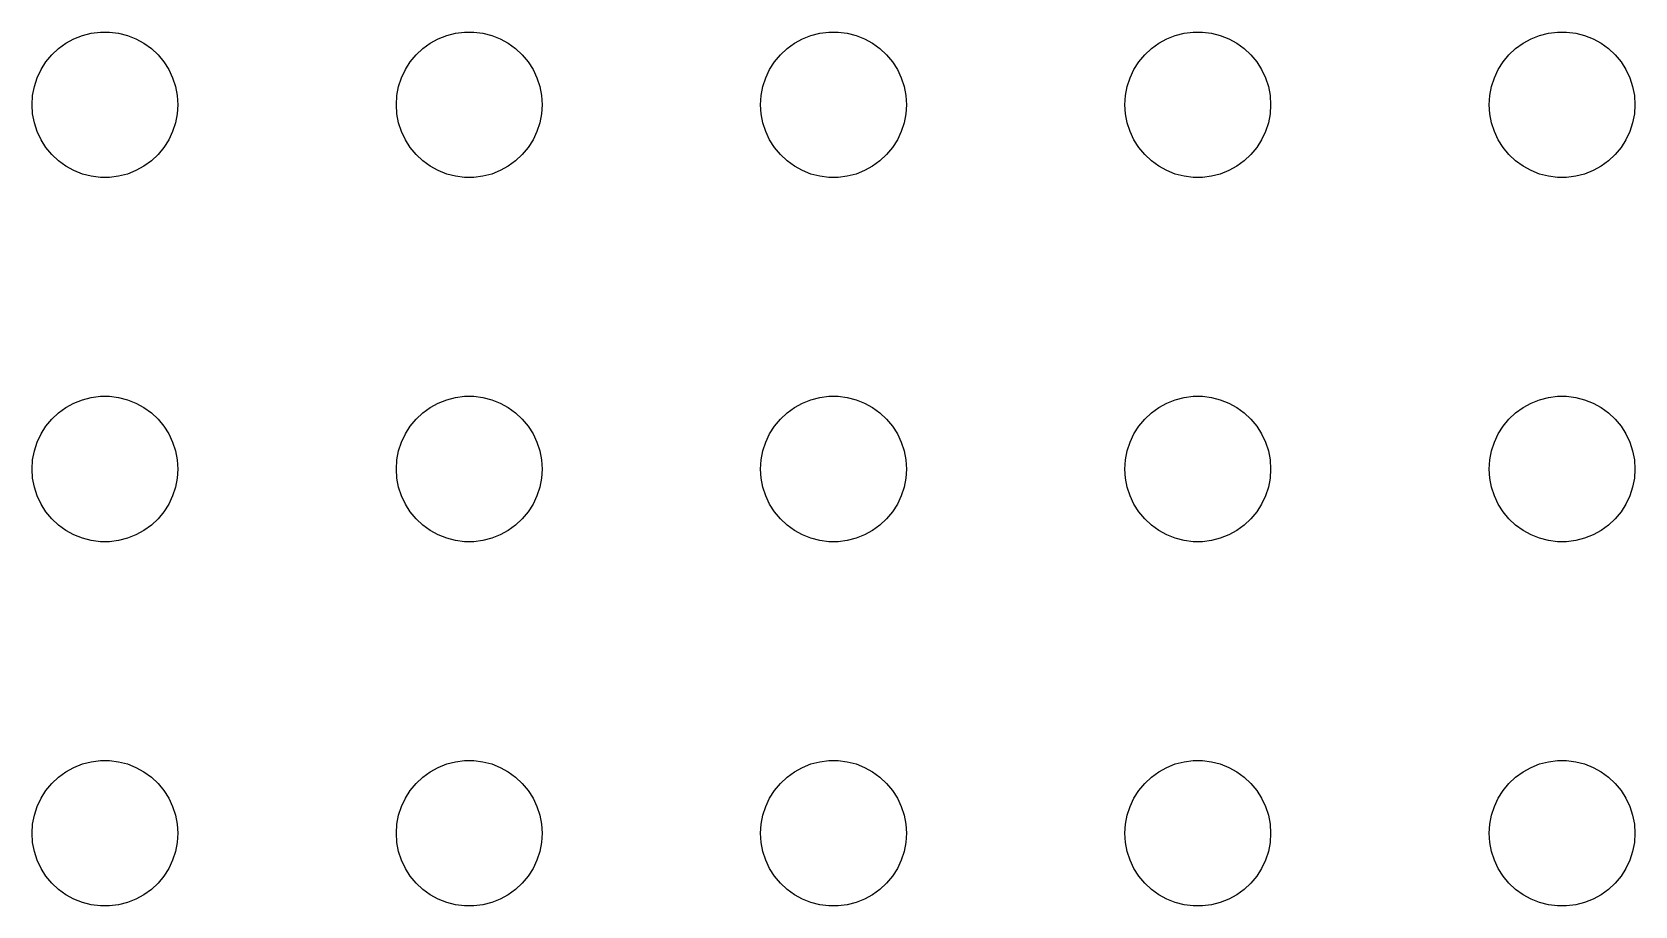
# Model space of a CAD drawing. Header units: metres. Extents: x -134 to 134, y 518 to 1078.
# Drawn here: x 66 to 99, y 660 to 678 of the extents above; entities that cross this region are included whole.
import ezdxf

# ---------------------------------------------------------------- set-up
doc = ezdxf.new("R2010")
doc.units = ezdxf.units.M

msp = doc.modelspace()

# ---------------------------------------------------------------- linework, layer by layer
for p, q in [((66.6963, 677.766), (66.8613, 677.857)), ((66.8613, 677.857), (67.0365, 677.927)), ((67.0365, 677.927), (67.2189, 677.973)), ((67.2189, 677.973), (67.4058, 677.997)), ((67.4058, 677.997), (67.5942, 677.997)), ((67.5942, 677.997), (67.7811, 677.973)), ((67.7811, 677.973), (67.9635, 677.927)), ((67.9635, 677.927), (68.1387, 677.857)), ((68.1387, 677.857), (68.3037, 677.766)), ((74.1963, 677.766), (74.3613, 677.857)), ((74.3613, 677.857), (74.5365, 677.927)), ((74.5365, 677.927), (74.7189, 677.973)), ((74.7189, 677.973), (74.9058, 677.997)), ((74.9058, 677.997), (75.0942, 677.997)), ((75.0942, 677.997), (75.2811, 677.973)), ((75.2811, 677.973), (75.4635, 677.927)), ((75.4635, 677.927), (75.6387, 677.857)), ((75.6387, 677.857), (75.8037, 677.766)), ((81.6963, 677.766), (81.8613, 677.857)), ((81.8613, 677.857), (82.0365, 677.927)), ((82.0365, 677.927), (82.2189, 677.973)), ((82.2189, 677.973), (82.4058, 677.997)), ((82.4058, 677.997), (82.5942, 677.997)), ((82.5942, 677.997), (82.7811, 677.973)), ((82.7811, 677.973), (82.9635, 677.927)), ((82.9635, 677.927), (83.1387, 677.857)), ((83.1387, 677.857), (83.3037, 677.766)), ((89.1963, 677.766), (89.3613, 677.857)), ((89.3613, 677.857), (89.5365, 677.927)), ((89.5365, 677.927), (89.7189, 677.973)), ((89.7189, 677.973), (89.9058, 677.997)), ((89.9058, 677.997), (90.0942, 677.997)), ((90.0942, 677.997), (90.2811, 677.973)), ((90.2811, 677.973), (90.4635, 677.927)), ((90.4635, 677.927), (90.6387, 677.857)), ((90.6387, 677.857), (90.8037, 677.766)), ((96.6963, 677.766), (96.8613, 677.857)), ((96.8613, 677.857), (97.0365, 677.927)), ((97.0365, 677.927), (97.2189, 677.973)), ((97.2189, 677.973), (97.4058, 677.997)), ((97.4058, 677.997), (97.5942, 677.997)), ((97.5942, 677.997), (97.7811, 677.973)), ((97.7811, 677.973), (97.9635, 677.927)), ((97.9635, 677.927), (98.1387, 677.857)), ((98.1387, 677.857), (98.3037, 677.766)), ((66.2865, 677.382), (66.4065, 677.527)), ((66.4065, 677.527), (66.5439, 677.656)), ((66.5439, 677.656), (66.6963, 677.766)), ((68.3037, 677.766), (68.4561, 677.656)), ((68.4561, 677.656), (68.5934, 677.527)), ((68.5934, 677.527), (68.7135, 677.382)), ((73.7865, 677.382), (73.9065, 677.527)), ((73.9065, 677.527), (74.0439, 677.656)), ((74.0439, 677.656), (74.1963, 677.766)), ((75.8037, 677.766), (75.9561, 677.656)), ((75.9561, 677.656), (76.0934, 677.527)), ((76.0934, 677.527), (76.2135, 677.382)), ((81.2865, 677.382), (81.4065, 677.527)), ((81.4065, 677.527), (81.5439, 677.656)), ((81.5439, 677.656), (81.6963, 677.766)), ((83.3037, 677.766), (83.4561, 677.656)), ((83.4561, 677.656), (83.5934, 677.527)), ((83.5934, 677.527), (83.7135, 677.382)), ((88.7865, 677.382), (88.9065, 677.527)), ((88.9065, 677.527), (89.0439, 677.656)), ((89.0439, 677.656), (89.1963, 677.766)), ((90.8037, 677.766), (90.9561, 677.656)), ((90.9561, 677.656), (91.0934, 677.527)), ((91.0934, 677.527), (91.2135, 677.382)), ((96.2865, 677.382), (96.4065, 677.527)), ((96.4065, 677.527), (96.5439, 677.656)), ((96.5439, 677.656), (96.6963, 677.766)), ((98.3037, 677.766), (98.4561, 677.656)), ((98.4561, 677.656), (98.5934, 677.527)), ((98.5934, 677.527), (98.7135, 677.382)), ((66.1053, 677.052), (66.1855, 677.223)), ((66.1855, 677.223), (66.2865, 677.382)), ((68.7135, 677.382), (68.8145, 677.223)), ((68.8145, 677.223), (68.8947, 677.052)), ((73.6053, 677.052), (73.6855, 677.223)), ((73.6855, 677.223), (73.7865, 677.382)), ((76.2135, 677.382), (76.3145, 677.223)), ((76.3145, 677.223), (76.3947, 677.052)), ((81.1053, 677.052), (81.1855, 677.223)), ((81.1855, 677.223), (81.2865, 677.382)), ((83.7135, 677.382), (83.8145, 677.223)), ((83.8145, 677.223), (83.8947, 677.052)), ((88.6053, 677.052), (88.6855, 677.223)), ((88.6855, 677.223), (88.7865, 677.382)), ((91.2135, 677.382), (91.3145, 677.223)), ((91.3145, 677.223), (91.3947, 677.052)), ((96.1053, 677.052), (96.1855, 677.223)), ((96.1855, 677.223), (96.2865, 677.382)), ((98.7135, 677.382), (98.8145, 677.223)), ((98.8145, 677.223), (98.8947, 677.052)), ((66.0118, 676.688), (66.0471, 676.873)), ((66.0471, 676.873), (66.1053, 677.052)), ((68.8947, 677.052), (68.9529, 676.873)), ((68.9529, 676.873), (68.9882, 676.688)), ((73.5118, 676.688), (73.5471, 676.873)), ((73.5471, 676.873), (73.6053, 677.052)), ((76.3947, 677.052), (76.4529, 676.873)), ((76.4529, 676.873), (76.4882, 676.688)), ((81.0118, 676.688), (81.0471, 676.873)), ((81.0471, 676.873), (81.1053, 677.052)), ((83.8947, 677.052), (83.9529, 676.873)), ((83.9529, 676.873), (83.9882, 676.688)), ((88.5118, 676.688), (88.5471, 676.873)), ((88.5471, 676.873), (88.6053, 677.052)), ((91.3947, 677.052), (91.4529, 676.873)), ((91.4529, 676.873), (91.4882, 676.688)), ((96.0118, 676.688), (96.0471, 676.873)), ((96.0471, 676.873), (96.1053, 677.052)), ((98.8947, 677.052), (98.9529, 676.873)), ((98.9529, 676.873), (98.9882, 676.688)), ((66, 676.5), (66.0118, 676.688)), ((66.0118, 676.312), (66, 676.5)), ((68.9882, 676.688), (69, 676.5)), ((69, 676.5), (68.9882, 676.312)), ((73.5, 676.5), (73.5118, 676.688)), ((73.5118, 676.312), (73.5, 676.5)), ((76.4882, 676.688), (76.5, 676.5)), ((76.5, 676.5), (76.4882, 676.312)), ((81, 676.5), (81.0118, 676.688)), ((81.0118, 676.312), (81, 676.5)), ((83.9882, 676.688), (84, 676.5)), ((84, 676.5), (83.9882, 676.312)), ((88.5, 676.5), (88.5118, 676.688)), ((88.5118, 676.312), (88.5, 676.5)), ((91.4882, 676.688), (91.5, 676.5)), ((91.5, 676.5), (91.4882, 676.312)), ((96, 676.5), (96.0118, 676.688)), ((96.0118, 676.312), (96, 676.5)), ((98.9882, 676.688), (99, 676.5)), ((99, 676.5), (98.9882, 676.312)), ((66.0471, 676.127), (66.0118, 676.312)), ((68.9882, 676.312), (68.9529, 676.127)), ((73.5471, 676.127), (73.5118, 676.312)), ((76.4882, 676.312), (76.4529, 676.127)), ((81.0471, 676.127), (81.0118, 676.312)), ((83.9882, 676.312), (83.9529, 676.127)), ((88.5471, 676.127), (88.5118, 676.312)), ((91.4882, 676.312), (91.4529, 676.127)), ((96.0471, 676.127), (96.0118, 676.312)), ((98.9882, 676.312), (98.9529, 676.127)), ((66.1053, 675.948), (66.0471, 676.127)), ((66.1855, 675.777), (66.1053, 675.948)), ((68.8947, 675.948), (68.8145, 675.777)), ((68.9529, 676.127), (68.8947, 675.948)), ((73.6053, 675.948), (73.5471, 676.127)), ((73.6855, 675.777), (73.6053, 675.948)), ((76.3947, 675.948), (76.3145, 675.777)), ((76.4529, 676.127), (76.3947, 675.948)), ((81.1053, 675.948), (81.0471, 676.127)), ((81.1855, 675.777), (81.1053, 675.948)), ((83.8947, 675.948), (83.8145, 675.777)), ((83.9529, 676.127), (83.8947, 675.948)), ((88.6053, 675.948), (88.5471, 676.127)), ((88.6855, 675.777), (88.6053, 675.948)), ((91.3947, 675.948), (91.3145, 675.777)), ((91.4529, 676.127), (91.3947, 675.948)), ((96.1053, 675.948), (96.0471, 676.127)), ((96.1855, 675.777), (96.1053, 675.948)), ((98.8947, 675.948), (98.8145, 675.777)), ((98.9529, 676.127), (98.8947, 675.948)), ((66.2865, 675.618), (66.1855, 675.777)), ((66.4065, 675.473), (66.2865, 675.618)), ((68.7135, 675.618), (68.5934, 675.473)), ((68.8145, 675.777), (68.7135, 675.618)), ((73.7865, 675.618), (73.6855, 675.777)), ((73.9065, 675.473), (73.7865, 675.618)), ((76.2135, 675.618), (76.0934, 675.473)), ((76.3145, 675.777), (76.2135, 675.618)), ((81.2865, 675.618), (81.1855, 675.777)), ((81.4065, 675.473), (81.2865, 675.618)), ((83.7135, 675.618), (83.5934, 675.473)), ((83.8145, 675.777), (83.7135, 675.618)), ((88.7865, 675.618), (88.6855, 675.777)), ((88.9065, 675.473), (88.7865, 675.618)), ((91.2135, 675.618), (91.0934, 675.473)), ((91.3145, 675.777), (91.2135, 675.618)), ((96.2865, 675.618), (96.1855, 675.777)), ((96.4065, 675.473), (96.2865, 675.618)), ((98.7135, 675.618), (98.5934, 675.473)), ((98.8145, 675.777), (98.7135, 675.618)), ((66.5439, 675.344), (66.4065, 675.473)), ((66.6963, 675.234), (66.5439, 675.344)), ((66.8613, 675.143), (66.6963, 675.234)), ((68.3037, 675.234), (68.1387, 675.143)), ((68.4561, 675.344), (68.3037, 675.234)), ((68.5934, 675.473), (68.4561, 675.344)), ((74.0439, 675.344), (73.9065, 675.473)), ((74.1963, 675.234), (74.0439, 675.344)), ((74.3613, 675.143), (74.1963, 675.234)), ((75.8037, 675.234), (75.6387, 675.143)), ((75.9561, 675.344), (75.8037, 675.234)), ((76.0934, 675.473), (75.9561, 675.344)), ((81.5439, 675.344), (81.4065, 675.473)), ((81.6963, 675.234), (81.5439, 675.344)), ((81.8613, 675.143), (81.6963, 675.234)), ((83.3037, 675.234), (83.1387, 675.143)), ((83.4561, 675.344), (83.3037, 675.234)), ((83.5934, 675.473), (83.4561, 675.344)), ((89.0439, 675.344), (88.9065, 675.473)), ((89.1963, 675.234), (89.0439, 675.344)), ((89.3613, 675.143), (89.1963, 675.234)), ((90.8037, 675.234), (90.6387, 675.143)), ((90.9561, 675.344), (90.8037, 675.234)), ((91.0934, 675.473), (90.9561, 675.344)), ((96.5439, 675.344), (96.4065, 675.473)), ((96.6963, 675.234), (96.5439, 675.344)), ((96.8613, 675.143), (96.6963, 675.234)), ((98.3037, 675.234), (98.1387, 675.143)), ((98.4561, 675.344), (98.3037, 675.234)), ((98.5934, 675.473), (98.4561, 675.344)), ((67.0365, 675.073), (66.8613, 675.143)), ((67.2189, 675.027), (67.0365, 675.073)), ((67.4058, 675.003), (67.2189, 675.027)), ((67.5942, 675.003), (67.4058, 675.003)), ((67.7811, 675.027), (67.5942, 675.003)), ((67.9635, 675.073), (67.7811, 675.027)), ((68.1387, 675.143), (67.9635, 675.073)), ((74.5365, 675.073), (74.3613, 675.143)), ((74.7189, 675.027), (74.5365, 675.073)), ((74.9058, 675.003), (74.7189, 675.027)), ((75.0942, 675.003), (74.9058, 675.003)), ((75.2811, 675.027), (75.0942, 675.003)), ((75.4635, 675.073), (75.2811, 675.027)), ((75.6387, 675.143), (75.4635, 675.073)), ((82.0365, 675.073), (81.8613, 675.143)), ((82.2189, 675.027), (82.0365, 675.073)), ((82.4058, 675.003), (82.2189, 675.027)), ((82.5942, 675.003), (82.4058, 675.003)), ((82.7811, 675.027), (82.5942, 675.003)), ((82.9635, 675.073), (82.7811, 675.027)), ((83.1387, 675.143), (82.9635, 675.073)), ((89.5365, 675.073), (89.3613, 675.143)), ((89.7189, 675.027), (89.5365, 675.073)), ((89.9058, 675.003), (89.7189, 675.027)), ((90.0942, 675.003), (89.9058, 675.003)), ((90.2811, 675.027), (90.0942, 675.003)), ((90.4635, 675.073), (90.2811, 675.027)), ((90.6387, 675.143), (90.4635, 675.073)), ((97.0365, 675.073), (96.8613, 675.143)), ((97.2189, 675.027), (97.0365, 675.073)), ((97.4058, 675.003), (97.2189, 675.027)), ((97.5942, 675.003), (97.4058, 675.003)), ((97.7811, 675.027), (97.5942, 675.003)), ((97.9635, 675.073), (97.7811, 675.027)), ((98.1387, 675.143), (97.9635, 675.073)), ((66.5439, 670.156), (66.6963, 670.266)), ((66.6963, 670.266), (66.8613, 670.357)), ((66.8613, 670.357), (67.0365, 670.427)), ((67.0365, 670.427), (67.2189, 670.473)), ((67.2189, 670.473), (67.4058, 670.497)), ((67.4058, 670.497), (67.5942, 670.497)), ((67.5942, 670.497), (67.7811, 670.473)), ((67.7811, 670.473), (67.9635, 670.427)), ((67.9635, 670.427), (68.1387, 670.357)), ((68.1387, 670.357), (68.3037, 670.266)), ((68.3037, 670.266), (68.4561, 670.156)), ((74.0439, 670.156), (74.1963, 670.266)), ((74.1963, 670.266), (74.3613, 670.357)), ((74.3613, 670.357), (74.5365, 670.427)), ((74.5365, 670.427), (74.7189, 670.473)), ((74.7189, 670.473), (74.9058, 670.497)), ((74.9058, 670.497), (75.0942, 670.497)), ((75.0942, 670.497), (75.2811, 670.473)), ((75.2811, 670.473), (75.4635, 670.427)), ((75.4635, 670.427), (75.6387, 670.357)), ((75.6387, 670.357), (75.8037, 670.266)), ((75.8037, 670.266), (75.9561, 670.156)), ((81.5439, 670.156), (81.6963, 670.266)), ((81.6963, 670.266), (81.8613, 670.357)), ((81.8613, 670.357), (82.0365, 670.427)), ((82.0365, 670.427), (82.2189, 670.473)), ((82.2189, 670.473), (82.4058, 670.497)), ((82.4058, 670.497), (82.5942, 670.497)), ((82.5942, 670.497), (82.7811, 670.473)), ((82.7811, 670.473), (82.9635, 670.427)), ((82.9635, 670.427), (83.1387, 670.357)), ((83.1387, 670.357), (83.3037, 670.266)), ((83.3037, 670.266), (83.4561, 670.156)), ((89.0439, 670.156), (89.1963, 670.266)), ((89.1963, 670.266), (89.3613, 670.357)), ((89.3613, 670.357), (89.5365, 670.427)), ((89.5365, 670.427), (89.7189, 670.473)), ((89.7189, 670.473), (89.9058, 670.497)), ((89.9058, 670.497), (90.0942, 670.497)), ((90.0942, 670.497), (90.2811, 670.473)), ((90.2811, 670.473), (90.4635, 670.427)), ((90.4635, 670.427), (90.6387, 670.357)), ((90.6387, 670.357), (90.8037, 670.266)), ((90.8037, 670.266), (90.9561, 670.156)), ((96.5439, 670.156), (96.6963, 670.266)), ((96.6963, 670.266), (96.8613, 670.357)), ((96.8613, 670.357), (97.0365, 670.427)), ((97.0365, 670.427), (97.2189, 670.473)), ((97.2189, 670.473), (97.4058, 670.497)), ((97.4058, 670.497), (97.5942, 670.497)), ((97.5942, 670.497), (97.7811, 670.473)), ((97.7811, 670.473), (97.9635, 670.427)), ((97.9635, 670.427), (98.1387, 670.357)), ((98.1387, 670.357), (98.3037, 670.266)), ((98.3037, 670.266), (98.4561, 670.156)), ((66.2865, 669.882), (66.4065, 670.027)), ((66.4065, 670.027), (66.5439, 670.156)), ((68.4561, 670.156), (68.5934, 670.027)), ((68.5934, 670.027), (68.7135, 669.882)), ((73.7865, 669.882), (73.9065, 670.027)), ((73.9065, 670.027), (74.0439, 670.156)), ((75.9561, 670.156), (76.0934, 670.027)), ((76.0934, 670.027), (76.2135, 669.882)), ((81.2865, 669.882), (81.4065, 670.027)), ((81.4065, 670.027), (81.5439, 670.156)), ((83.4561, 670.156), (83.5934, 670.027)), ((83.5934, 670.027), (83.7135, 669.882)), ((88.7865, 669.882), (88.9065, 670.027)), ((88.9065, 670.027), (89.0439, 670.156)), ((90.9561, 670.156), (91.0934, 670.027)), ((91.0934, 670.027), (91.2135, 669.882)), ((96.2865, 669.882), (96.4065, 670.027)), ((96.4065, 670.027), (96.5439, 670.156)), ((98.4561, 670.156), (98.5934, 670.027)), ((98.5934, 670.027), (98.7135, 669.882)), ((66.1053, 669.552), (66.1855, 669.723)), ((66.1855, 669.723), (66.2865, 669.882)), ((68.7135, 669.882), (68.8145, 669.723)), ((68.8145, 669.723), (68.8947, 669.552)), ((73.6053, 669.552), (73.6855, 669.723)), ((73.6855, 669.723), (73.7865, 669.882)), ((76.2135, 669.882), (76.3145, 669.723)), ((76.3145, 669.723), (76.3947, 669.552)), ((81.1053, 669.552), (81.1855, 669.723)), ((81.1855, 669.723), (81.2865, 669.882)), ((83.7135, 669.882), (83.8145, 669.723)), ((83.8145, 669.723), (83.8947, 669.552)), ((88.6053, 669.552), (88.6855, 669.723)), ((88.6855, 669.723), (88.7865, 669.882)), ((91.2135, 669.882), (91.3145, 669.723)), ((91.3145, 669.723), (91.3947, 669.552)), ((96.1053, 669.552), (96.1855, 669.723)), ((96.1855, 669.723), (96.2865, 669.882)), ((98.7135, 669.882), (98.8145, 669.723)), ((98.8145, 669.723), (98.8947, 669.552)), ((66.0118, 669.188), (66.0471, 669.373)), ((66.0471, 669.373), (66.1053, 669.552)), ((68.8947, 669.552), (68.9529, 669.373)), ((68.9529, 669.373), (68.9882, 669.188)), ((73.5118, 669.188), (73.5471, 669.373)), ((73.5471, 669.373), (73.6053, 669.552)), ((76.3947, 669.552), (76.4529, 669.373)), ((76.4529, 669.373), (76.4882, 669.188)), ((81.0118, 669.188), (81.0471, 669.373)), ((81.0471, 669.373), (81.1053, 669.552)), ((83.8947, 669.552), (83.9529, 669.373)), ((83.9529, 669.373), (83.9882, 669.188)), ((88.5118, 669.188), (88.5471, 669.373)), ((88.5471, 669.373), (88.6053, 669.552)), ((91.3947, 669.552), (91.4529, 669.373)), ((91.4529, 669.373), (91.4882, 669.188)), ((96.0118, 669.188), (96.0471, 669.373)), ((96.0471, 669.373), (96.1053, 669.552)), ((98.8947, 669.552), (98.9529, 669.373)), ((98.9529, 669.373), (98.9882, 669.188)), ((66, 669), (66.0118, 669.188)), ((66.0118, 668.812), (66, 669)), ((68.9882, 669.188), (69, 669)), ((69, 669), (68.9882, 668.812)), ((73.5, 669), (73.5118, 669.188)), ((73.5118, 668.812), (73.5, 669)), ((76.4882, 669.188), (76.5, 669)), ((76.5, 669), (76.4882, 668.812)), ((81, 669), (81.0118, 669.188)), ((81.0118, 668.812), (81, 669)), ((83.9882, 669.188), (84, 669)), ((84, 669), (83.9882, 668.812)), ((88.5, 669), (88.5118, 669.188)), ((88.5118, 668.812), (88.5, 669)), ((91.4882, 669.188), (91.5, 669)), ((91.5, 669), (91.4882, 668.812)), ((96, 669), (96.0118, 669.188)), ((96.0118, 668.812), (96, 669)), ((98.9882, 669.188), (99, 669)), ((99, 669), (98.9882, 668.812)), ((66.0471, 668.627), (66.0118, 668.812)), ((66.1053, 668.448), (66.0471, 668.627)), ((68.9529, 668.627), (68.8947, 668.448)), ((68.9882, 668.812), (68.9529, 668.627)), ((73.5471, 668.627), (73.5118, 668.812)), ((73.6053, 668.448), (73.5471, 668.627)), ((76.4529, 668.627), (76.3947, 668.448)), ((76.4882, 668.812), (76.4529, 668.627)), ((81.0471, 668.627), (81.0118, 668.812)), ((81.1053, 668.448), (81.0471, 668.627)), ((83.9529, 668.627), (83.8947, 668.448)), ((83.9882, 668.812), (83.9529, 668.627)), ((88.5471, 668.627), (88.5118, 668.812)), ((88.6053, 668.448), (88.5471, 668.627)), ((91.4529, 668.627), (91.3947, 668.448)), ((91.4882, 668.812), (91.4529, 668.627)), ((96.0471, 668.627), (96.0118, 668.812)), ((96.1053, 668.448), (96.0471, 668.627)), ((98.9529, 668.627), (98.8947, 668.448)), ((98.9882, 668.812), (98.9529, 668.627)), ((66.1855, 668.277), (66.1053, 668.448)), ((66.2865, 668.118), (66.1855, 668.277)), ((68.8145, 668.277), (68.7135, 668.118)), ((68.8947, 668.448), (68.8145, 668.277)), ((73.6855, 668.277), (73.6053, 668.448)), ((73.7865, 668.118), (73.6855, 668.277)), ((76.3145, 668.277), (76.2135, 668.118)), ((76.3947, 668.448), (76.3145, 668.277)), ((81.1855, 668.277), (81.1053, 668.448)), ((81.2865, 668.118), (81.1855, 668.277)), ((83.8145, 668.277), (83.7135, 668.118)), ((83.8947, 668.448), (83.8145, 668.277)), ((88.6855, 668.277), (88.6053, 668.448)), ((88.7865, 668.118), (88.6855, 668.277)), ((91.3145, 668.277), (91.2135, 668.118)), ((91.3947, 668.448), (91.3145, 668.277)), ((96.1855, 668.277), (96.1053, 668.448)), ((96.2865, 668.118), (96.1855, 668.277)), ((98.8145, 668.277), (98.7135, 668.118)), ((98.8947, 668.448), (98.8145, 668.277)), ((66.4065, 667.973), (66.2865, 668.118)), ((66.5439, 667.844), (66.4065, 667.973)), ((68.5934, 667.973), (68.4561, 667.844)), ((68.7135, 668.118), (68.5934, 667.973)), ((73.9065, 667.973), (73.7865, 668.118)), ((74.0439, 667.844), (73.9065, 667.973)), ((76.0934, 667.973), (75.9561, 667.844)), ((76.2135, 668.118), (76.0934, 667.973)), ((81.4065, 667.973), (81.2865, 668.118)), ((81.5439, 667.844), (81.4065, 667.973)), ((83.5934, 667.973), (83.4561, 667.844)), ((83.7135, 668.118), (83.5934, 667.973)), ((88.9065, 667.973), (88.7865, 668.118)), ((89.0439, 667.844), (88.9065, 667.973)), ((91.0934, 667.973), (90.9561, 667.844)), ((91.2135, 668.118), (91.0934, 667.973)), ((96.4065, 667.973), (96.2865, 668.118)), ((96.5439, 667.844), (96.4065, 667.973)), ((98.5934, 667.973), (98.4561, 667.844)), ((98.7135, 668.118), (98.5934, 667.973)), ((66.6963, 667.734), (66.5439, 667.844)), ((66.8613, 667.643), (66.6963, 667.734)), ((67.0365, 667.573), (66.8613, 667.643)), ((68.1387, 667.643), (67.9635, 667.573)), ((68.3037, 667.734), (68.1387, 667.643)), ((68.4561, 667.844), (68.3037, 667.734)), ((74.1963, 667.734), (74.0439, 667.844)), ((74.3613, 667.643), (74.1963, 667.734)), ((74.5365, 667.573), (74.3613, 667.643)), ((75.6387, 667.643), (75.4635, 667.573)), ((75.8037, 667.734), (75.6387, 667.643)), ((75.9561, 667.844), (75.8037, 667.734)), ((81.6963, 667.734), (81.5439, 667.844)), ((81.8613, 667.643), (81.6963, 667.734)), ((82.0365, 667.573), (81.8613, 667.643)), ((83.1387, 667.643), (82.9635, 667.573)), ((83.3037, 667.734), (83.1387, 667.643)), ((83.4561, 667.844), (83.3037, 667.734)), ((89.1963, 667.734), (89.0439, 667.844)), ((89.3613, 667.643), (89.1963, 667.734)), ((89.5365, 667.573), (89.3613, 667.643)), ((90.6387, 667.643), (90.4635, 667.573)), ((90.8037, 667.734), (90.6387, 667.643)), ((90.9561, 667.844), (90.8037, 667.734)), ((96.6963, 667.734), (96.5439, 667.844)), ((96.8613, 667.643), (96.6963, 667.734)), ((97.0365, 667.573), (96.8613, 667.643)), ((98.1387, 667.643), (97.9635, 667.573)), ((98.3037, 667.734), (98.1387, 667.643)), ((98.4561, 667.844), (98.3037, 667.734)), ((67.2189, 667.527), (67.0365, 667.573)), ((67.4058, 667.503), (67.2189, 667.527)), ((67.5942, 667.503), (67.4058, 667.503)), ((67.7811, 667.527), (67.5942, 667.503)), ((67.9635, 667.573), (67.7811, 667.527)), ((74.7189, 667.527), (74.5365, 667.573)), ((74.9058, 667.503), (74.7189, 667.527)), ((75.0942, 667.503), (74.9058, 667.503)), ((75.2811, 667.527), (75.0942, 667.503)), ((75.4635, 667.573), (75.2811, 667.527)), ((82.2189, 667.527), (82.0365, 667.573)), ((82.4058, 667.503), (82.2189, 667.527)), ((82.5942, 667.503), (82.4058, 667.503)), ((82.7811, 667.527), (82.5942, 667.503)), ((82.9635, 667.573), (82.7811, 667.527)), ((89.7189, 667.527), (89.5365, 667.573)), ((89.9058, 667.503), (89.7189, 667.527)), ((90.0942, 667.503), (89.9058, 667.503)), ((90.2811, 667.527), (90.0942, 667.503)), ((90.4635, 667.573), (90.2811, 667.527)), ((97.2189, 667.527), (97.0365, 667.573)), ((97.4058, 667.503), (97.2189, 667.527)), ((97.5942, 667.503), (97.4058, 667.503)), ((97.7811, 667.527), (97.5942, 667.503)), ((97.9635, 667.573), (97.7811, 667.527)), ((67.0365, 662.927), (67.2189, 662.973)), ((67.2189, 662.973), (67.4058, 662.997)), ((67.4058, 662.997), (67.5942, 662.997)), ((67.5942, 662.997), (67.7811, 662.973)), ((67.7811, 662.973), (67.9635, 662.927)), ((74.5365, 662.927), (74.7189, 662.973)), ((74.7189, 662.973), (74.9058, 662.997)), ((74.9058, 662.997), (75.0942, 662.997)), ((75.0942, 662.997), (75.2811, 662.973)), ((75.2811, 662.973), (75.4635, 662.927)), ((82.0365, 662.927), (82.2189, 662.973)), ((82.2189, 662.973), (82.4058, 662.997)), ((82.4058, 662.997), (82.5942, 662.997)), ((82.5942, 662.997), (82.7811, 662.973)), ((82.7811, 662.973), (82.9635, 662.927)), ((89.5365, 662.927), (89.7189, 662.973)), ((89.7189, 662.973), (89.9058, 662.997)), ((89.9058, 662.997), (90.0942, 662.997)), ((90.0942, 662.997), (90.2811, 662.973)), ((90.2811, 662.973), (90.4635, 662.927)), ((97.0365, 662.927), (97.2189, 662.973)), ((97.2189, 662.973), (97.4058, 662.997)), ((97.4058, 662.997), (97.5942, 662.997)), ((97.5942, 662.997), (97.7811, 662.973)), ((97.7811, 662.973), (97.9635, 662.927)), ((66.4065, 662.527), (66.5439, 662.656)), ((66.5439, 662.656), (66.6963, 662.766)), ((66.6963, 662.766), (66.8613, 662.857)), ((66.8613, 662.857), (67.0365, 662.927)), ((67.9635, 662.927), (68.1387, 662.857)), ((68.1387, 662.857), (68.3037, 662.766)), ((68.3037, 662.766), (68.4561, 662.656)), ((68.4561, 662.656), (68.5934, 662.527)), ((73.9065, 662.527), (74.0439, 662.656)), ((74.0439, 662.656), (74.1963, 662.766)), ((74.1963, 662.766), (74.3613, 662.857)), ((74.3613, 662.857), (74.5365, 662.927)), ((75.4635, 662.927), (75.6387, 662.857)), ((75.6387, 662.857), (75.8037, 662.766)), ((75.8037, 662.766), (75.9561, 662.656)), ((75.9561, 662.656), (76.0934, 662.527)), ((81.4065, 662.527), (81.5439, 662.656)), ((81.5439, 662.656), (81.6963, 662.766)), ((81.6963, 662.766), (81.8613, 662.857)), ((81.8613, 662.857), (82.0365, 662.927)), ((82.9635, 662.927), (83.1387, 662.857)), ((83.1387, 662.857), (83.3037, 662.766)), ((83.3037, 662.766), (83.4561, 662.656)), ((83.4561, 662.656), (83.5934, 662.527)), ((88.9065, 662.527), (89.0439, 662.656)), ((89.0439, 662.656), (89.1963, 662.766)), ((89.1963, 662.766), (89.3613, 662.857)), ((89.3613, 662.857), (89.5365, 662.927)), ((90.4635, 662.927), (90.6387, 662.857)), ((90.6387, 662.857), (90.8037, 662.766)), ((90.8037, 662.766), (90.9561, 662.656)), ((90.9561, 662.656), (91.0934, 662.527)), ((96.4065, 662.527), (96.5439, 662.656)), ((96.5439, 662.656), (96.6963, 662.766)), ((96.6963, 662.766), (96.8613, 662.857)), ((96.8613, 662.857), (97.0365, 662.927)), ((97.9635, 662.927), (98.1387, 662.857)), ((98.1387, 662.857), (98.3037, 662.766)), ((98.3037, 662.766), (98.4561, 662.656)), ((98.4561, 662.656), (98.5934, 662.527)), ((66.1855, 662.223), (66.2865, 662.382)), ((66.2865, 662.382), (66.4065, 662.527)), ((68.5934, 662.527), (68.7135, 662.382)), ((68.7135, 662.382), (68.8145, 662.223)), ((73.6855, 662.223), (73.7865, 662.382)), ((73.7865, 662.382), (73.9065, 662.527)), ((76.0934, 662.527), (76.2135, 662.382)), ((76.2135, 662.382), (76.3145, 662.223)), ((81.1855, 662.223), (81.2865, 662.382)), ((81.2865, 662.382), (81.4065, 662.527)), ((83.5934, 662.527), (83.7135, 662.382)), ((83.7135, 662.382), (83.8145, 662.223)), ((88.6855, 662.223), (88.7865, 662.382)), ((88.7865, 662.382), (88.9065, 662.527)), ((91.0934, 662.527), (91.2135, 662.382)), ((91.2135, 662.382), (91.3145, 662.223)), ((96.1855, 662.223), (96.2865, 662.382)), ((96.2865, 662.382), (96.4065, 662.527)), ((98.5934, 662.527), (98.7135, 662.382)), ((98.7135, 662.382), (98.8145, 662.223)), ((66.0471, 661.873), (66.1053, 662.052)), ((66.1053, 662.052), (66.1855, 662.223)), ((68.8145, 662.223), (68.8947, 662.052)), ((68.8947, 662.052), (68.9529, 661.873)), ((73.5471, 661.873), (73.6053, 662.052)), ((73.6053, 662.052), (73.6855, 662.223)), ((76.3145, 662.223), (76.3947, 662.052)), ((76.3947, 662.052), (76.4529, 661.873)), ((81.0471, 661.873), (81.1053, 662.052)), ((81.1053, 662.052), (81.1855, 662.223)), ((83.8145, 662.223), (83.8947, 662.052)), ((83.8947, 662.052), (83.9529, 661.873)), ((88.5471, 661.873), (88.6053, 662.052)), ((88.6053, 662.052), (88.6855, 662.223)), ((91.3145, 662.223), (91.3947, 662.052)), ((91.3947, 662.052), (91.4529, 661.873)), ((96.0471, 661.873), (96.1053, 662.052)), ((96.1053, 662.052), (96.1855, 662.223)), ((98.8145, 662.223), (98.8947, 662.052)), ((98.8947, 662.052), (98.9529, 661.873)), ((66, 661.5), (66.0118, 661.688)), ((66.0118, 661.688), (66.0471, 661.873)), ((68.9529, 661.873), (68.9882, 661.688)), ((68.9882, 661.688), (69, 661.5)), ((73.5, 661.5), (73.5118, 661.688)), ((73.5118, 661.688), (73.5471, 661.873)), ((76.4529, 661.873), (76.4882, 661.688)), ((76.4882, 661.688), (76.5, 661.5)), ((81, 661.5), (81.0118, 661.688)), ((81.0118, 661.688), (81.0471, 661.873)), ((83.9529, 661.873), (83.9882, 661.688)), ((83.9882, 661.688), (84, 661.5)), ((88.5, 661.5), (88.5118, 661.688)), ((88.5118, 661.688), (88.5471, 661.873)), ((91.4529, 661.873), (91.4882, 661.688)), ((91.4882, 661.688), (91.5, 661.5)), ((96, 661.5), (96.0118, 661.688)), ((96.0118, 661.688), (96.0471, 661.873)), ((98.9529, 661.873), (98.9882, 661.688)), ((98.9882, 661.688), (99, 661.5)), ((66.0118, 661.312), (66, 661.5)), ((69, 661.5), (68.9882, 661.312)), ((73.5118, 661.312), (73.5, 661.5)), ((76.5, 661.5), (76.4882, 661.312)), ((81.0118, 661.312), (81, 661.5)), ((84, 661.5), (83.9882, 661.312)), ((88.5118, 661.312), (88.5, 661.5)), ((91.5, 661.5), (91.4882, 661.312)), ((96.0118, 661.312), (96, 661.5)), ((99, 661.5), (98.9882, 661.312)), ((66.0471, 661.127), (66.0118, 661.312)), ((66.1053, 660.948), (66.0471, 661.127)), ((68.9529, 661.127), (68.8947, 660.948)), ((68.9882, 661.312), (68.9529, 661.127)), ((73.5471, 661.127), (73.5118, 661.312)), ((73.6053, 660.948), (73.5471, 661.127)), ((76.4529, 661.127), (76.3947, 660.948)), ((76.4882, 661.312), (76.4529, 661.127)), ((81.0471, 661.127), (81.0118, 661.312)), ((81.1053, 660.948), (81.0471, 661.127)), ((83.9529, 661.127), (83.8947, 660.948)), ((83.9882, 661.312), (83.9529, 661.127)), ((88.5471, 661.127), (88.5118, 661.312)), ((88.6053, 660.948), (88.5471, 661.127)), ((91.4529, 661.127), (91.3947, 660.948)), ((91.4882, 661.312), (91.4529, 661.127)), ((96.0471, 661.127), (96.0118, 661.312)), ((96.1053, 660.948), (96.0471, 661.127)), ((98.9529, 661.127), (98.8947, 660.948)), ((98.9882, 661.312), (98.9529, 661.127)), ((66.1855, 660.777), (66.1053, 660.948)), ((66.2865, 660.618), (66.1855, 660.777)), ((68.8145, 660.777), (68.7135, 660.618)), ((68.8947, 660.948), (68.8145, 660.777)), ((73.6855, 660.777), (73.6053, 660.948)), ((73.7865, 660.618), (73.6855, 660.777)), ((76.3145, 660.777), (76.2135, 660.618)), ((76.3947, 660.948), (76.3145, 660.777)), ((81.1855, 660.777), (81.1053, 660.948)), ((81.2865, 660.618), (81.1855, 660.777)), ((83.8145, 660.777), (83.7135, 660.618)), ((83.8947, 660.948), (83.8145, 660.777)), ((88.6855, 660.777), (88.6053, 660.948)), ((88.7865, 660.618), (88.6855, 660.777)), ((91.3145, 660.777), (91.2135, 660.618)), ((91.3947, 660.948), (91.3145, 660.777)), ((96.1855, 660.777), (96.1053, 660.948)), ((96.2865, 660.618), (96.1855, 660.777)), ((98.8145, 660.777), (98.7135, 660.618)), ((98.8947, 660.948), (98.8145, 660.777)), ((66.4065, 660.473), (66.2865, 660.618)), ((66.5439, 660.344), (66.4065, 660.473)), ((66.6963, 660.234), (66.5439, 660.344)), ((68.4561, 660.344), (68.3037, 660.234)), ((68.5934, 660.473), (68.4561, 660.344)), ((68.7135, 660.618), (68.5934, 660.473)), ((73.9065, 660.473), (73.7865, 660.618)), ((74.0439, 660.344), (73.9065, 660.473)), ((74.1963, 660.234), (74.0439, 660.344)), ((75.9561, 660.344), (75.8037, 660.234)), ((76.0934, 660.473), (75.9561, 660.344)), ((76.2135, 660.618), (76.0934, 660.473)), ((81.4065, 660.473), (81.2865, 660.618)), ((81.5439, 660.344), (81.4065, 660.473)), ((81.6963, 660.234), (81.5439, 660.344)), ((83.4561, 660.344), (83.3037, 660.234)), ((83.5934, 660.473), (83.4561, 660.344)), ((83.7135, 660.618), (83.5934, 660.473)), ((88.9065, 660.473), (88.7865, 660.618)), ((89.0439, 660.344), (88.9065, 660.473)), ((89.1963, 660.234), (89.0439, 660.344)), ((90.9561, 660.344), (90.8037, 660.234)), ((91.0934, 660.473), (90.9561, 660.344)), ((91.2135, 660.618), (91.0934, 660.473)), ((96.4065, 660.473), (96.2865, 660.618)), ((96.5439, 660.344), (96.4065, 660.473)), ((96.6963, 660.234), (96.5439, 660.344)), ((98.4561, 660.344), (98.3037, 660.234)), ((98.5934, 660.473), (98.4561, 660.344)), ((98.7135, 660.618), (98.5934, 660.473)), ((66.8613, 660.143), (66.6963, 660.234)), ((67.0365, 660.073), (66.8613, 660.143)), ((67.2189, 660.027), (67.0365, 660.073)), ((67.4058, 660.003), (67.2189, 660.027)), ((67.5942, 660.003), (67.4058, 660.003)), ((67.7811, 660.027), (67.5942, 660.003)), ((67.9635, 660.073), (67.7811, 660.027)), ((68.1387, 660.143), (67.9635, 660.073)), ((68.3037, 660.234), (68.1387, 660.143)), ((74.3613, 660.143), (74.1963, 660.234)), ((74.5365, 660.073), (74.3613, 660.143)), ((74.7189, 660.027), (74.5365, 660.073)), ((74.9058, 660.003), (74.7189, 660.027)), ((75.0942, 660.003), (74.9058, 660.003)), ((75.2811, 660.027), (75.0942, 660.003)), ((75.4635, 660.073), (75.2811, 660.027)), ((75.6387, 660.143), (75.4635, 660.073)), ((75.8037, 660.234), (75.6387, 660.143)), ((81.8613, 660.143), (81.6963, 660.234)), ((82.0365, 660.073), (81.8613, 660.143)), ((82.2189, 660.027), (82.0365, 660.073)), ((82.4058, 660.003), (82.2189, 660.027)), ((82.5942, 660.003), (82.4058, 660.003)), ((82.7811, 660.027), (82.5942, 660.003)), ((82.9635, 660.073), (82.7811, 660.027)), ((83.1387, 660.143), (82.9635, 660.073)), ((83.3037, 660.234), (83.1387, 660.143)), ((89.3613, 660.143), (89.1963, 660.234)), ((89.5365, 660.073), (89.3613, 660.143)), ((89.7189, 660.027), (89.5365, 660.073)), ((89.9058, 660.003), (89.7189, 660.027)), ((90.0942, 660.003), (89.9058, 660.003)), ((90.2811, 660.027), (90.0942, 660.003)), ((90.4635, 660.073), (90.2811, 660.027)), ((90.6387, 660.143), (90.4635, 660.073)), ((90.8037, 660.234), (90.6387, 660.143)), ((96.8613, 660.143), (96.6963, 660.234)), ((97.0365, 660.073), (96.8613, 660.143)), ((97.2189, 660.027), (97.0365, 660.073)), ((97.4058, 660.003), (97.2189, 660.027)), ((97.5942, 660.003), (97.4058, 660.003)), ((97.7811, 660.027), (97.5942, 660.003)), ((97.9635, 660.073), (97.7811, 660.027)), ((98.1387, 660.143), (97.9635, 660.073)), ((98.3037, 660.234), (98.1387, 660.143))]:
    msp.add_line(p, q)

doc.saveas('drawing.dxf')
